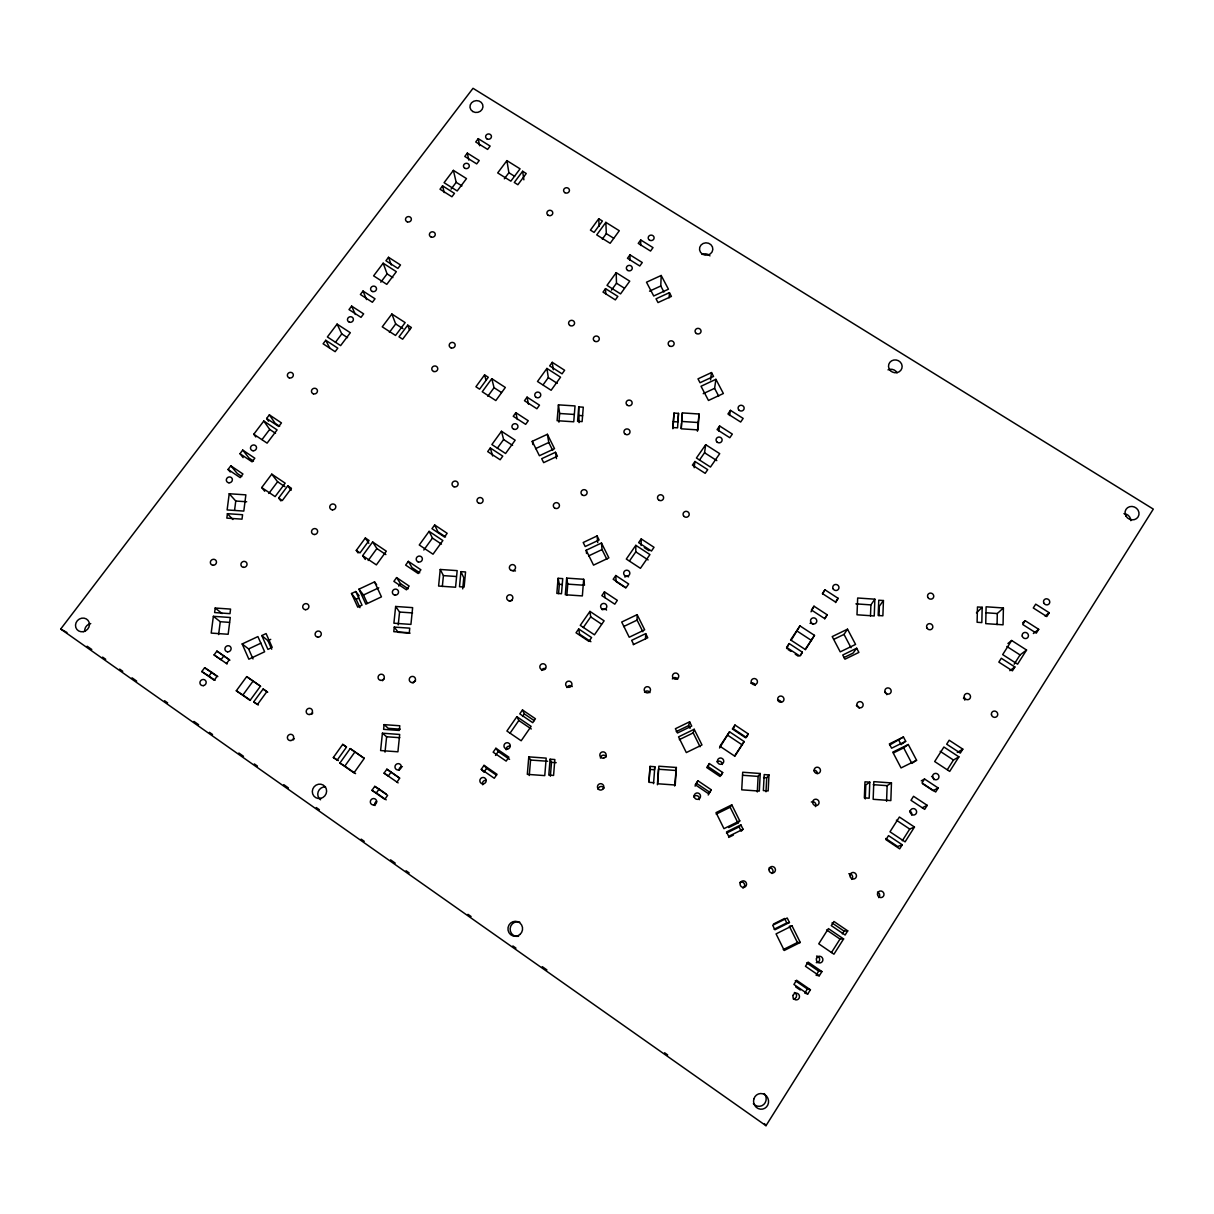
<?xml version="1.0" encoding="UTF-8"?>
<svg xmlns="http://www.w3.org/2000/svg" width="1214" height="1214" viewBox="0 0 1214 1214"><rect width="100%" height="100%" fill="white"/><g stroke="black" fill="none" stroke-linecap="round" stroke-linejoin="round"><path stroke-width="1.5" d="M629.55 560.853L635.802 551.854L635.817 545.329L649.93 554.57L640.431 568.319L626.303 559.047L635.817 545.329M642.859 631.72L637.092 620.111L637.138 614.663L621.705 622.038L629.216 637.229L644.68 629.823L637.138 614.663M640.673 245.471L640.734 239.962L653.011 247.626L650.537 251.055L638.245 243.392L640.734 239.962M641.098 545.541L641.204 538.91L654.027 547.302L651.448 551.035L638.625 542.643L641.204 538.91M997.073 624.603L997.301 613.54L1003.401 607.971L986.117 606.788L985.738 623.632L1003.052 624.815L1003.401 607.971M982.172 607.288L981.822 622.6L977.103 622.266L977.467 606.954L982.172 607.288L976.435 612.858M645.514 638.761L645.696 633.617L631.644 640.355L633.693 644.513M886.569 801.301L887.131 785.67L891.455 782.924L890.848 800.587L873.154 799.298L873.822 781.649L891.455 782.924M869.785 782.165L869.178 798.205L864.353 797.856L864.975 781.816L869.785 782.165L865.81 784.927L865.279 798.949M878.997 615.604L879.346 606.211L883.443 600.535L878.754 600.217L878.177 615.483L882.881 615.802L883.443 600.535M870.484 615.908L870.908 604.891L874.869 599.185L857.676 598.001L856.993 614.785L874.232 615.968L874.869 599.185M663.937 292.013L660.78 285.988L661.19 275.472L646.501 282.209L653.724 295.988L668.444 289.205L661.19 275.472M757.293 791.968L758.128 776.399L760.237 773.5L742.695 772.241L741.724 789.828L759.311 791.088L760.237 773.5M765.988 791.786L766.717 777.795L768.978 774.927L764.198 774.578L763.363 790.572L768.159 790.921L768.978 774.927M669.142 297.794L669.415 292.65L656.03 298.811L658.018 302.574L671.403 296.413L669.415 292.65M674.65 786.004L676.35 767.476L658.853 766.216L657.684 783.758L675.227 785.018L676.35 767.476M697.428 431.228L699.021 414.004L682.359 412.912L681.6 421.44L697.989 422.518M699.021 414.004L698.004 429.908L681.297 428.815L682.359 412.912M648.974 781.588L650.051 766.383L654.832 766.732L653.542 783.667M672.86 428.739L673.982 413.094L678.52 413.382L677.564 427.844L672.996 427.556L673.982 413.094M650.051 766.383L648.974 782.332L653.754 782.666M657.411 784.76L658.443 769.236L675.652 770.465M681.13 428.405L681.479 423.185M583.661 579.275L582.356 595.922L565.299 594.754L566.65 578.107L583.661 579.275L584.495 585.269M550.094 759.205L548.804 775.093L553.569 775.442L554.844 759.539L550.094 759.205L551.505 762.331L550.382 776.232M578.744 406.902L577.576 421.319L582.113 421.607L583.281 407.191L578.744 406.902L579.063 422.609M566.877 595.057L567.757 584.131L566.65 578.107M558.091 578.289L556.847 593.418L561.49 593.737L562.735 578.608L558.091 578.289L559.351 584.298L558.577 593.6M678.52 413.382L677.822 421.911L673.345 421.622M528.788 756.868L527.316 774.35L544.767 775.609L546.194 758.128L528.788 756.868L530.564 760.04L529.258 775.518M558.44 404.854L557.105 420.697L573.736 421.789L575.041 405.931L558.44 404.854L559.654 413.488L558.926 422.168M460.941 571.642L459.499 586.726L464.127 587.045L465.554 571.961L460.941 571.642L463.778 577.758L462.716 588.896M442.336 586.499L443.413 575.618L440.242 569.472L457.162 570.626L455.569 587.227L438.603 586.058L440.242 569.472M382.41 733.21L380.604 750.556L397.919 751.8L399.694 734.455L382.41 733.21L386.613 736.761L399.831 737.702M395.643 606.469L393.897 623.222L410.924 624.406L412.639 607.637L395.643 606.469L399.558 612.038L398.222 624.861M384.094 724.637L383.609 729.341L399.315 730.464L399.785 725.76L384.094 724.637L388.268 728.324L400.271 729.174M394.277 627.092L393.791 631.675L409.285 632.752L409.755 628.169L394.277 627.092L398.222 632.327L410.074 633.162M385.02 752.119L386.613 736.761M654.832 766.732L654.483 769.737L649.793 769.403M694.18 467.724L694.954 461.472L707.716 469.666L705.182 473.339L692.42 465.129L694.954 461.472M218.611 634.558L220.265 621.72L213.361 616.317L211.19 633.086L228.156 634.269L230.281 617.501L213.361 616.317M234.621 509.895L235.759 501.033L229.218 493.749L227.124 509.941L243.802 511.079L245.865 494.857L229.218 493.749M215.212 608.017L214.62 612.569L229.992 613.647L230.569 609.094L215.212 608.017L222.071 613.556M227.413 513.689L226.836 518.12L242.011 519.152L242.572 514.721L227.413 513.689L232.891 519.516M710.524 379.861L711.51 372.561L697.989 378.859L700.023 382.729L713.544 376.416L711.51 372.561M699.476 460.045L704.545 452.746L705.698 444.688L719.72 453.657L710.463 467.041L696.426 458.027L705.698 444.688M718.688 396.113L714.606 388.343L715.911 379.314L701.024 386.264L708.475 400.468L723.377 393.503L715.911 379.314M718.779 430.985L719.599 425.977L732.33 434.096L729.811 437.723L717.079 429.604L719.599 425.977M729.523 415.492L730.449 410.347L743.165 418.42L740.661 422.032L727.945 413.959L730.449 410.347M690.053 728.354L688.672 725.562L689.598 721.814L675.394 728.719L677.503 732.983L691.707 726.078L689.598 721.814M700.083 746.762L693.194 732.907L694.18 729.28L678.55 736.883L686.32 752.574L701.98 744.941L694.18 729.28M695.106 786.156L697.913 780.769L711.252 789.768L708.217 795.003M709.34 763.56L708.096 766.626L721.192 775.427L722.679 772.514L709.34 763.56L706.715 767.521L720.039 776.49L722.679 772.514M719.538 747.991L729.523 731.784L744.152 741.557L734.774 756.368M734.971 725.031L733.286 728.734L746.352 737.444L748.264 733.893L734.971 725.031L732.361 728.961L745.654 737.824L748.264 733.893M786.596 648.549L789.161 643.557L802.378 652.206L800.527 655.454M791.103 640.37L799.965 625.893L814.488 635.362L805.398 649.733M811.028 611.81L813.987 606.211L827.174 614.785L824.792 618.867M822.576 594.162L824.913 589.776L838.1 598.305L835.581 602.584M765.988 1125.697L1153.3 509.106L473.02 88.303L60.7 629.034L765.988 1125.697L764.441 1123.572M807.765 993.978L810.421 989.774L796.581 980.244L793.91 984.448L807.765 993.978L804.761 993.143M819.298 975.768L821.954 971.579L808.114 962.11L805.459 966.283L819.298 975.768L816.096 975.252L818.706 971.139L821.954 971.579M847.736 930.865L845.111 935.008L831.302 925.629L833.927 921.487L847.736 930.865L844.064 931.123L832.015 922.928M902.26 844.777L899.68 848.844L885.962 839.678L888.527 835.627L902.26 844.777L897.692 846.492L885.719 838.495M927.223 805.352L924.689 809.374L910.986 800.299L913.535 796.293L927.223 805.352L922.276 807.735M938.21 788.007L935.691 791.998L922.003 782.984L924.537 778.993L938.21 788.007L933.08 790.663L922.64 783.774M962.823 749.144L960.32 753.105L946.677 744.182L949.181 740.237L962.823 749.144L957.3 752.452M1014.874 666.972L1012.415 670.841L998.849 662.116L1001.307 658.261L1014.874 666.972L1009.805 670.674M1038.714 629.322L1036.286 633.147L1022.765 624.527L1025.193 620.703L1038.714 629.322L1033.357 633.511M1049.215 612.736L1046.787 616.56L1033.281 607.971L1035.709 604.162L1049.215 612.736L1045.102 616.044M843.609 938.938L833.942 954.204L818.752 943.824L828.418 928.604L843.609 938.938L840.012 939.059L826.582 929.924M914.476 827.038L905.083 841.863L889.983 831.802L899.392 817.022L914.476 827.038L909.711 829.056L902.321 840.71M958.908 756.853L949.697 771.406L934.674 761.542L943.9 747.02L958.908 756.853L953.445 760.025L947.406 769.57M1026.558 650.021L1017.59 664.179L1002.673 654.604L1011.657 640.491L1026.558 650.021L1020.048 654.923L1014.16 664.21M805.626 991.762L807.386 989.015L810.421 989.774M842.349 933.839L844.064 931.123M831.453 952.55L840.012 939.059M711.252 789.768L708.612 793.759L695.258 784.745L697.913 780.769M802.378 652.206L799.829 656.061L786.596 647.396L789.161 643.557M827.174 614.785L824.655 618.594L811.453 610.02L813.987 606.211M838.1 598.305L835.581 602.098L822.394 593.57L824.913 589.776M744.152 741.557L734.561 756.034L719.917 746.231L729.523 731.784M814.488 635.362L805.17 649.429L790.618 639.93L799.965 625.893M833.972 639.262L844.003 634.391L847.524 629.171L855.567 644.422L840.225 651.872L832.212 636.591L847.524 629.171M483.855 772.271L486.556 768.386L484.022 765.351L481.275 769.312L482.99 771.285M495.524 755.442L498.21 751.557L495.904 748.264L493.157 752.194L506.162 761.102L508.894 757.157L495.904 748.264M522.566 716.457L524.342 713.893L522.475 709.962L519.774 713.862L532.734 722.679L535.435 718.764L522.475 709.962M716.214 814.108L730.16 807.249L731.814 804.867L739.766 820.876L737.991 822.986L728.673 827.584M516.861 716.685L506.906 731.025L521.185 740.768L531.125 726.382L516.861 716.685L518.818 720.494L531.292 728.977M589.943 611.401L580.262 625.362L594.45 634.816L604.117 620.824L589.943 611.401L590.687 616.894L583.266 627.577M578.699 628.973L576.043 632.782L588.942 641.402L591.597 637.562L578.699 628.973L579.624 634.194L590.899 641.705M604.466 591.855L601.841 595.634L614.8 604.177L617.334 600.353L604.466 591.855L604.951 597.652M615.802 575.512L613.191 579.275L626.045 587.758L628.655 583.98L615.802 575.512L616.105 581.567L625.589 587.819M510.017 733.195L518.818 720.494M379.102 789.054L374.747 786.369L371.939 790.344L376.34 792.954L379.102 789.054L386.143 793.956M399.467 778.022L391.029 772.15L388.283 776.049L384.079 773.151L386.871 769.19L399.74 778.128L396.948 782.104M364.261 758.386L353.972 772.863L339.89 763.045L350.193 748.598L364.17 758.31L350.193 748.598M339.89 763.045L344.822 766.11L354.943 751.906M342.712 744.379L346.536 747.05L337.173 760.161L333.349 757.506L342.712 744.379L346.369 746.898M429.103 531.353L419.255 544.98L433.019 554.206L442.867 540.534L429.103 531.353L432.442 538.075L441.471 544.115M501.488 431.274L491.882 444.552L505.57 453.505L515.161 440.196L501.488 431.274L503.613 439.529L512.581 445.386M546.922 368.434L537.499 381.484L551.126 390.271L560.549 377.19L546.922 368.434L548.318 377.615L543.159 384.747M616.196 272.649L607.015 285.351L620.566 293.894L629.747 281.162L616.196 272.649L616.484 283.211L611.461 290.161M396.599 577.591L393.882 581.354L406.432 589.822L409.148 586.058L396.599 577.591L400.483 583.615L408.192 588.82M408.344 561.354L405.643 565.102L418.177 573.524L420.879 569.776L408.344 561.354L412.032 567.621L419.741 572.796M434.658 524.964L431.972 528.682L444.476 537.013L447.162 533.295L434.658 524.964L437.89 531.793L445.584 536.922M490.319 447.981L487.694 451.608L500.153 459.757L502.763 456.13L490.319 447.981L492.641 455.978M515.844 412.684L513.249 416.281L525.662 424.354L528.257 420.742L515.844 412.684L517.361 419.498M527.073 397.145L524.494 400.726L536.907 408.754L539.486 405.173L527.073 397.145L528.454 404.141M552.249 362.333L549.684 365.884L562.067 373.836L564.631 370.27L552.249 362.333L553.296 369.739M605.528 288.644L603.024 292.119L615.346 299.888L617.85 296.413L605.528 288.644L605.756 293.803M629.975 254.849L627.471 258.294L639.778 265.987L642.267 262.543L629.975 254.849L630.005 260.251M423.823 550.003L432.442 538.075M497.315 448.239L503.613 439.529M398.708 586.074L400.483 583.615M368.176 560.504L376.886 548.546L372.622 541.975L362.652 555.648L365.308 559.457M487.8 396.28L494.052 387.706L491.791 378.677L482.246 391.758L495.828 400.559L505.343 387.463L491.791 378.677M602.311 239.112L606.302 233.619L605.862 222.359L619.292 230.736L610.156 243.286L596.727 234.879L605.862 222.359M356.279 550.412L365.338 537.999L369.071 540.503L359.997 552.916L356.279 550.412L358.084 552.977M484.583 374.898L475.918 386.765L479.606 389.163L488.286 377.281L484.583 374.898L486.025 380.331M598.745 218.748L590.429 230.114L594.086 232.405L602.402 221.024L598.745 218.748L599.109 226.29M263.104 689.021L266.868 691.631L257.444 704.545L253.68 701.92L263.104 689.021L267.717 692.208M246.685 676.623L260.449 686.198L250.069 700.387L236.305 690.781L246.685 676.623L260.615 686.305M236.305 690.781L242.906 695L253.104 681.084M211.722 672.298L204.635 667.715L201.782 671.554L208.929 676.077L211.722 672.298L217.837 676.562M229.901 660.188L223.801 655.955L221.009 659.718L214.089 654.923L216.911 651.099L229.34 659.718L226.502 663.557M278.643 498.059L287.764 485.843L291.436 488.301L282.316 500.532L278.643 498.059L280.935 500.957M407.737 325.155L399.011 336.839L402.638 339.207L411.379 327.507L407.737 325.155L409.528 330.041M522.642 171.265L514.281 182.464L517.877 184.725L526.239 173.511L522.642 171.265L523.871 179.809M268.81 493.476L277.596 481.746L271.754 474.158L261.708 487.558L264.713 491.26M389.375 332.378L395.688 323.956L391.864 314.016L382.258 326.839L395.552 335.459L405.157 322.605L391.864 314.016M504.341 178.792L508.878 172.722L506.906 160.627L520.062 168.837L510.851 181.159L497.694 172.919L506.906 160.627M856.689 648.23L842.744 655.014L844.944 659.202L858.89 652.404L856.689 648.23L853.017 653.162L843.867 657.609M253.787 434.233L263.787 421.03L277.08 429.908L267.095 443.14L253.787 434.233L255.82 436.964M337.097 324.108L327.385 336.961L340.618 345.611L350.33 332.727L337.097 324.108L341.787 333.896L347.568 337.674M383.169 263.21L373.608 275.851L386.796 284.349L396.341 271.678L383.169 263.21L387.099 273.878L392.866 277.596M453.399 170.37L444.081 182.692L457.192 190.947L466.495 178.595L453.399 170.37L456.191 182.328L461.927 185.939M228.065 469.454L230.827 465.812L242.937 473.991L240.19 477.633L228.065 469.454L230.25 472.003M239.977 453.702L242.709 450.091L254.819 458.224L252.087 461.851L239.977 453.702L243.134 457.648M266.64 418.451L269.356 414.854L281.451 422.912L278.734 426.509L266.64 418.451L268.598 421.243M325.762 340.284L323.106 343.805L335.14 351.681L337.796 348.16L325.762 340.284L329.829 348.251M351.635 306.095L348.995 309.57L360.998 317.37L363.639 313.88L351.635 306.095L355.338 314.472M363.016 291.026L360.391 294.501L372.395 302.271L375.02 298.796L363.016 291.026L366.567 299.585M388.526 257.292L385.931 260.737L397.904 268.415L400.499 264.971L388.526 257.292L391.272 264.971M442.564 185.863L440.014 189.232L451.927 196.759L454.476 193.375L442.564 185.863L444.248 192.586M467.344 153.101L464.81 156.439L476.707 163.89L479.227 160.552L467.344 153.101L468.801 160.081M478.255 138.669L475.736 141.992L487.618 149.413L490.137 146.075L478.255 138.669L479.621 145.756M262.057 439.529L269.69 429.407L263.787 421.03M335.413 342.348L341.787 333.896M380.817 282.194L387.099 273.878M451.107 189.081L456.191 182.328M739.068 826.916L740.874 824.867L743.044 829.253L741.208 831.226L739.068 826.916L726.503 833.108M1022.613 622.843L1025.193 620.703M1007.908 643.526L1011.657 640.491M889.695 745.032L903.444 736.989L905.69 741.268L902.275 743.848M903.686 747.87L908.284 744.501L916.585 760.252L911.835 763.378L903.686 747.87L893.519 752.892M921.274 780.86L924.537 778.993M783.258 949.591L797.416 942.504L800.269 942.443L792.044 925.887L789.328 926.236L797.416 942.504M800.269 942.443L784.259 950.471L776.065 933.885L792.044 925.887M773.485 924.036L784.593 918.482L786.793 922.913L789.449 922.503L787.218 918.012L772.696 925.265L774.927 929.772L789.449 922.503M774.092 929.241L786.793 922.913M905.69 741.268L891.607 748.219L889.346 743.924L903.444 736.989M740.874 824.867L726.503 831.954L728.673 836.34L743.044 829.253M908.284 744.501L892.776 752.134L901.046 767.931L916.585 760.252M728.643 837.432L733.362 835.095M731.814 804.867L716.032 812.621L723.969 828.661L739.766 820.876M676.259 731.587L688.672 725.562M679.354 739.63L693.194 732.907M623.601 626.561L637.092 620.111M633.222 644.649L647.76 637.76L645.696 633.617M597.106 535.935L583.19 542.506L585.194 546.543L599.109 539.972L597.106 535.935L597.713 542.612M586.165 550.246L601.476 543.007L608.867 557.863L593.54 565.132L586.165 550.246L586.559 553.478M588.638 555.906L602.023 549.578L601.476 543.007M242.163 643.966L257.914 636.576L264.637 651.781L248.855 659.202L242.163 643.966L248.612 648.944L253.013 658.929M374.534 581.885L381.454 596.863L365.869 604.193L358.98 589.169L374.534 581.885L376.659 584.86M261.799 635.59L266.094 633.571L272.209 647.381L267.915 649.399L261.799 635.59L267.93 640.688L271.693 649.187M355.748 591.522L362.015 605.164L357.766 607.167L351.499 593.509L355.748 591.522L359.177 595.862M248.612 648.944L261.01 643.117M358.98 589.169L363.487 595.012L378.783 587.819M267.93 640.688L270.737 639.368M351.499 593.509L356.127 599.276L358.919 597.971M555.466 452.276L541.702 458.695L543.66 462.64L557.438 456.206L555.466 452.276L556.482 458.619M703.225 393.67L714.606 388.343M532.263 441.319L547.377 434.293L554.525 448.679L539.395 455.736L532.263 441.319L532.916 444.567M535.556 448.649L548.774 442.488L547.377 434.293M649.536 291.163L660.78 285.988M559.654 413.488L574.176 414.444M579.639 415.507L582.614 415.704M235.759 501.033L246.67 501.761M443.413 575.618L456.358 576.498M567.757 584.131L582.629 585.148M855.885 603.859L870.908 604.891M985.98 612.767L997.301 613.54M559.351 584.298L562.386 584.511M399.558 612.038L412.563 612.933M220.265 621.72L229.507 622.372M530.564 760.04L547.681 761.269M742.589 775.276L758.128 776.399M873.245 784.669L887.131 785.67M551.505 762.331L556.179 762.665M763.576 777.582L766.717 777.795M60.7 629.034L66.967 632.494M508.878 172.722L514.63 176.334M606.302 233.619L613.647 238.217M333.349 757.506L338.387 760.647M616.484 283.211L623.89 287.87M704.545 452.746L716.806 460.607M1006.876 646.485L1020.048 654.923M253.68 701.92L258.415 704.955M548.318 377.615L557.256 383.366M395.688 323.956L402.957 328.66M494.052 387.706L501.473 392.501M797.234 631.159L811.513 640.491M644.255 547.605L648.974 550.701M788.038 649.505L790.936 651.387M795.261 654.225L798.159 656.121M635.802 551.854L648.139 559.942M940.182 751.329L953.445 760.025M590.687 616.894L601.522 624.117M896.387 820.178L909.711 829.056M279.645 426.296L275.183 423.322L269.356 414.854M269.69 429.407L275.517 433.292M727.93 735.365L742.315 744.971M253.468 461.032L248.991 458.027L242.709 450.091M271.754 474.158L285.169 483.172L275.123 496.617L261.708 487.558M372.622 541.975L386.325 551.186L376.37 564.889L362.652 555.648M277.596 481.746L284.926 486.677M376.886 548.546L385.87 554.586M241.768 476.541L237.307 473.521L230.827 465.812M696.836 783.546L709.947 792.393M524.342 713.893L534.251 720.63M498.21 751.557L509.577 759.342M806.627 962.854L818.706 971.139M484.022 765.351L497.027 774.304L494.28 778.265L481.275 769.312M486.556 768.386L496.496 775.23M795.276 980.684L807.386 989.015M795.686 986.906L800.223 990.017M214.089 654.923L227.124 663.967M384.079 773.151L398.131 782.893M204.635 667.715L217.048 676.38L214.21 680.235L201.782 671.554M374.747 786.369L387.615 795.352L384.808 799.343L371.939 790.344M242.906 695L250.433 700.25M344.822 766.11L355.596 773.622M208.929 676.077L215.045 680.356M376.34 792.954L386.204 799.844M87.135 646.227L91.778 649.49M102.613 657.123L105.709 659.293M119.655 669.111L122.751 671.296M132.038 677.822L136.681 681.1M164.543 700.721L167.638 702.891M193.952 721.419L198.61 724.697M209.445 732.33L212.541 734.5M238.855 753.029L243.498 756.307M254.333 763.94L257.429 766.11M283.742 784.639L288.401 787.916M316.262 807.538L319.358 809.708M361.15 839.132L364.246 841.317M390.574 859.846L395.218 863.124M406.053 870.741L409.148 872.927M467.982 914.339L471.078 916.524M512.869 945.949L515.965 948.134M542.279 966.663L546.922 969.925M664.589 1052.766L667.685 1054.951M216.911 651.099L223.801 655.955M386.871 769.19L391.029 772.15M287.764 485.843L291.117 490.289M365.338 537.999L368.844 543.295M844.003 634.391L851.029 647.745M898.921 740.494L901.137 744.698M548.774 442.488L552.689 450.364M602.023 549.578L606.863 559.32M730.16 807.249L737.991 822.986M363.487 595.012L367.265 603.221M356.127 599.276L359.981 607.683M702.102 254.424A6.571 6.116 2.6 0 1 709.962 255.881M84.722 631.477A7.056 6.556 -39.2 0 1 90.731 623.556M375.02 805.55A3.202 3.096 -52 0 1 376.613 801.331M320.587 799.783A7.208 6.92 -50 0 1 325.549 786.854M413.17 682.921A3.111 3.02 -36.8 0 1 415.552 680.917M382.501 680.751A3.126 3.02 -37.7 0 1 384.125 679.005M624.876 577.075A3.05 2.974 -1.1 0 1 628.579 576.847M602.22 609.762A3.065 3.005 -5.4 0 1 606.545 610.065M482.717 784.805A3.172 3.111 -52.3 0 1 485.843 780.299M506.177 749.812A3.141 3.096 -44.9 0 1 510.32 746.276M518.56 936.313A7.375 7.178 -76.2 0 1 510.138 928.543A7.375 7.178 -76.2 0 1 519.744 922.124M888.011 369.875A6.738 6.313 15.1 0 1 897.085 372.774M1123.952 513.613A7.011 6.495 29.4 0 1 1130.811 520.669M764.319 1093.602A7.739 7.36 76.9 0 1 763.773 1104.482A7.739 7.36 76.9 0 1 753.348 1103.663M794.381 992.475A3.354 3.217 69.9 0 1 793.243 998.955M816.567 956.071A3.323 3.202 65.8 0 1 819.647 959.606A3.323 3.202 65.8 0 1 816.278 962.656M877.464 892.093A3.293 3.156 56.8 0 1 878.708 897.616M848.783 873.761A3.263 3.156 56.6 0 1 851.636 879.391M909.605 811.058A3.232 3.111 48.2 0 1 911.714 815.11M931.578 776.459A3.217 3.096 44.6 0 1 933.839 779.661M811.331 801.999A3.202 3.126 49.8 0 1 815.444 806.627M814.351 770.207A3.187 3.111 45.2 0 1 817.356 773.561M769.19 867.904A3.247 3.172 61.6 0 1 771.998 873.519M740.024 882.259A3.247 3.172 66.3 0 1 744.303 883.762A3.247 3.172 66.3 0 1 742.892 888.087M856.356 705.683A3.156 3.05 36.8 0 1 859.269 708.172M884.718 692.359A3.156 3.035 36 0 1 886.842 694.681M963.43 698.187A3.187 3.035 37.7 0 1 964.068 698.718M964.553 699.385A3.187 3.035 37.7 0 1 964.842 700.144M810.041 623.313A3.096 3.005 25.4 0 1 812.985 624.284M750.905 683.285A3.111 3.05 28.6 0 1 755.336 685.455M777.734 700.25A3.141 3.065 33.4 0 1 781.148 701.935M717.034 761.891A3.156 3.111 45.1 0 1 722.254 764.486M693.649 796.915A3.172 3.141 57.6 0 1 699.264 799.723M672.359 678.899A3.096 3.065 15.5 0 1 677.7 679.263M644.558 692.314A3.096 3.081 9.1 0 1 649.915 692.678M600.414 758.006A3.126 3.126 -49.7 0 1 606.332 756.853M598.077 789.312A3.156 3.141 -76.1 0 1 604.026 788.174M566.984 687.579A3.096 3.065 -20.5 0 1 572.249 686.578M541.565 670.462A3.096 3.05 -22.9 0 1 545.496 668.565M509.85 601.249A3.065 2.989 -19.6 0 1 512.08 600.52M513.158 571.096A3.05 2.959 -16.9 0 1 515.48 570.959M293.393 739.903A3.172 3.035 -44.9 0 1 294.349 738.582M311.861 714.302A3.156 3.02 -42.5 0 1 312.802 712.982M399.027 770.389A3.172 3.081 -48.3 0 1 402.411 766.687M313.364 393.822A3.035 2.838 -21.4 0 0 317.431 390.559A3.035 2.838 -21.4 0 0 312.59 388.95A3.035 2.838 -21.4 0 0 313.364 393.822M289.236 377.873A3.035 2.823 -21.8 0 0 293.318 374.625A3.035 2.823 -21.8 0 0 288.492 373.032A3.035 2.823 -21.8 0 0 289.236 377.873M431.289 237.109A2.959 2.732 -11.6 0 0 435.234 233.983A2.959 2.732 -11.6 0 0 430.454 232.451A2.959 2.732 -11.6 0 0 431.289 237.109M407.388 221.889A2.944 2.716 -12.4 0 0 411.334 218.778A2.944 2.716 -12.4 0 0 406.569 217.26A2.944 2.716 -12.4 0 0 407.388 221.889M793.061 995.389A3.414 3.278 69.7 0 0 796.9 999.85A3.414 3.278 69.7 0 0 798.645 994.296A3.414 3.278 69.7 0 0 793.061 995.389M816.491 958.499A3.384 3.263 65.6 0 0 820.33 962.899A3.384 3.263 65.6 0 0 822.045 957.406A3.384 3.263 65.6 0 0 816.491 958.499M877.494 894.035A3.354 3.217 56.6 0 0 882.274 897.267A3.354 3.217 56.6 0 0 882.472 891.546A3.354 3.217 56.6 0 0 877.494 894.035M849.967 875.506A3.323 3.217 56.2 0 0 854.732 878.708A3.323 3.217 56.2 0 0 854.944 873.018A3.323 3.217 56.2 0 0 849.967 875.506M910.272 812.409A3.293 3.172 47.9 0 0 915.614 814.245A3.293 3.172 47.9 0 0 914.339 808.736A3.293 3.172 47.9 0 0 910.272 812.409M932.64 777.188A3.278 3.141 44.3 0 0 937.967 779.009A3.278 3.141 44.3 0 0 936.677 773.546A3.278 3.141 44.3 0 0 932.64 777.188M833.092 588.805A3.141 3.02 23.5 0 0 838.495 589.185A3.141 3.02 23.5 0 0 835.991 584.45A3.141 3.02 23.5 0 0 833.092 588.805M602.721 789.297A3.202 3.187 -74.7 0 0 601.689 783.834A3.202 3.187 -74.7 0 0 597.5 787.476A3.202 3.187 -74.7 0 0 602.721 789.297M603.586 758.143A3.187 3.172 -44.7 0 0 605.407 752.938A3.187 3.172 -44.7 0 0 599.989 753.985A3.187 3.172 -44.7 0 0 603.586 758.143M644.968 691.828A3.156 3.126 8.6 0 0 650.325 690.796A3.156 3.126 8.6 0 0 646.728 686.714A3.156 3.126 8.6 0 0 644.968 691.828M673.254 678.171A3.156 3.111 14.9 0 0 678.596 677.154A3.156 3.111 14.9 0 0 674.999 673.072A3.156 3.111 14.9 0 0 673.254 678.171M483.567 783.804A3.217 3.156 -51.6 0 0 485.463 778.569A3.217 3.156 -51.6 0 0 480.031 779.616A3.217 3.156 -51.6 0 0 483.567 783.804M507.664 748.992A3.187 3.141 -44.1 0 0 509.546 743.803A3.187 3.141 -44.1 0 0 504.144 744.835A3.187 3.141 -44.1 0 0 507.664 748.992M567.757 687.2A3.156 3.111 -19.9 0 0 571.9 683.649A3.156 3.111 -19.9 0 0 566.756 681.889A3.156 3.111 -19.9 0 0 567.757 687.2M541.884 669.764A3.141 3.096 -22.4 0 0 546.042 666.243A3.141 3.096 -22.4 0 0 540.913 664.498A3.141 3.096 -22.4 0 0 541.884 669.764M601.962 608.988A3.111 3.05 -5.3 0 0 606.818 606.666A3.111 3.05 -5.3 0 0 602.356 603.722A3.111 3.05 -5.3 0 0 601.962 608.988M625.013 575.724A3.096 3.02 -1.2 0 0 629.838 573.433A3.096 3.02 -1.2 0 0 625.392 570.504A3.096 3.02 -1.2 0 0 625.013 575.724M716.821 441.85A3.05 2.914 6.4 0 0 721.981 440.879A3.05 2.914 6.4 0 0 718.476 437.086A3.05 2.914 6.4 0 0 716.821 441.85M738.856 410.044A3.035 2.883 7.2 0 0 744 409.088A3.035 2.883 7.2 0 0 740.494 405.309A3.035 2.883 7.2 0 0 738.856 410.044M669.491 345.975A3.005 2.838 1.3 0 0 674.149 343.82A3.005 2.838 1.3 0 0 669.824 341.088A3.005 2.838 1.3 0 0 669.491 345.975M696.396 333.501A3.005 2.823 2.9 0 0 701.055 331.346A3.005 2.823 2.9 0 0 696.715 328.63A3.005 2.823 2.9 0 0 696.396 333.501M625.286 434.233A3.035 2.898 -1.5 0 0 630.02 432.017A3.035 2.898 -1.5 0 0 625.65 429.21A3.035 2.898 -1.5 0 0 625.286 434.233M627.426 405.339A3.035 2.883 -1.4 0 0 632.145 403.139A3.035 2.883 -1.4 0 0 627.79 400.362A3.035 2.883 -1.4 0 0 627.426 405.339M554.646 508.059A3.065 2.959 -9.1 0 0 559.442 505.798A3.065 2.959 -9.1 0 0 555.071 502.93A3.065 2.959 -9.1 0 0 554.646 508.059M582.325 495.054A3.065 2.959 -6 0 0 587.121 492.808A3.065 2.959 -6 0 0 582.735 489.94A3.065 2.959 -6 0 0 582.325 495.054M508.712 600.687A3.111 3.035 -19.3 0 0 512.824 597.227A3.111 3.035 -19.3 0 0 507.771 595.513A3.111 3.035 -19.3 0 0 508.712 600.687M511.398 570.443A3.096 3.005 -16.8 0 0 515.495 567.014A3.096 3.005 -16.8 0 0 510.457 565.314A3.096 3.005 -16.8 0 0 511.398 570.443M373.988 804.912A3.247 3.141 -51.6 0 0 375.976 799.647A3.247 3.141 -51.6 0 0 370.528 800.694A3.247 3.141 -51.6 0 0 373.988 804.912M380.862 680.401A3.172 3.065 -37.4 0 0 384.049 675.955A3.172 3.065 -37.4 0 0 378.647 675.576A3.172 3.065 -37.4 0 0 380.862 680.401M412.062 682.602A3.172 3.081 -36.4 0 0 415.234 678.14A3.172 3.081 -36.4 0 0 409.816 677.761A3.172 3.081 -36.4 0 0 412.062 682.602M395.127 595.148A3.126 3.005 -28.5 0 0 398.268 590.793A3.126 3.005 -28.5 0 0 392.926 590.429A3.126 3.005 -28.5 0 0 395.127 595.148M418.193 561.915A3.111 2.989 -24.4 0 0 422.335 558.501A3.111 2.989 -24.4 0 0 417.328 556.801A3.111 2.989 -24.4 0 0 418.193 561.915M513.901 429.301A3.035 2.898 -10.7 0 0 517.923 426.008A3.035 2.898 -10.7 0 0 512.991 424.384A3.035 2.898 -10.7 0 0 513.901 429.301M536.042 397.327A3.02 2.868 -8.4 0 0 540.761 395.142A3.02 2.868 -8.4 0 0 536.467 392.365A3.02 2.868 -8.4 0 0 536.042 397.327M290.996 740.54A3.232 3.081 -44.7 0 0 293.014 735.381A3.232 3.081 -44.7 0 0 287.597 736.412A3.232 3.081 -44.7 0 0 290.996 740.54M309.798 714.485A3.202 3.065 -42.2 0 0 311.786 709.355A3.202 3.065 -42.2 0 0 306.398 710.387A3.202 3.065 -42.2 0 0 309.798 714.485M203.482 685.622A3.202 3.02 -41.1 0 0 205.53 680.538A3.202 3.02 -41.1 0 0 200.158 681.555A3.202 3.02 -41.1 0 0 203.482 685.622M227.64 651.842A3.187 3.005 -38.5 0 0 230.888 647.426A3.187 3.005 -38.5 0 0 225.546 647.047A3.187 3.005 -38.5 0 0 227.64 651.842M317.84 637.168A3.156 3.02 -35.4 0 0 321.042 632.767A3.156 3.02 -35.4 0 0 315.686 632.403A3.156 3.02 -35.4 0 0 317.84 637.168M305.458 609.686A3.141 2.989 -33.7 0 0 308.66 605.316A3.141 2.989 -33.7 0 0 303.318 604.951A3.141 2.989 -33.7 0 0 305.458 609.686M213.042 565.269A3.141 2.944 -33.4 0 0 216.259 560.959A3.141 2.944 -33.4 0 0 210.978 560.595A3.141 2.944 -33.4 0 0 213.042 565.269M243.589 567.363A3.126 2.959 -32.7 0 0 246.806 563.038A3.126 2.959 -32.7 0 0 241.51 562.689A3.126 2.959 -32.7 0 0 243.589 567.363M314.244 534.524A3.096 2.944 -28.3 0 0 317.4 530.245A3.096 2.944 -28.3 0 0 312.119 529.881A3.096 2.944 -28.3 0 0 314.244 534.524M332.439 509.865A3.096 2.929 -26 0 0 335.58 505.616A3.096 2.929 -26 0 0 330.314 505.267A3.096 2.929 -26 0 0 332.439 509.865M228.976 482.793A3.081 2.883 -28.6 0 0 232.147 478.574A3.081 2.883 -28.6 0 0 226.927 478.225A3.081 2.883 -28.6 0 0 228.976 482.793M253.134 450.773A3.065 2.868 -26.3 0 0 256.291 446.585A3.065 2.868 -26.3 0 0 251.086 446.251A3.065 2.868 -26.3 0 0 253.134 450.773M349.344 322.18A2.989 2.792 -17.4 0 0 353.365 318.978A2.989 2.792 -17.4 0 0 348.555 317.415A2.989 2.792 -17.4 0 0 349.344 322.18M372.486 291.527A2.974 2.762 -15.5 0 0 376.477 288.355A2.974 2.762 -15.5 0 0 371.681 286.808A2.974 2.762 -15.5 0 0 372.486 291.527M433.717 371.499A3.02 2.838 -14.5 0 0 437.738 368.252A3.02 2.838 -14.5 0 0 432.867 366.658A3.02 2.838 -14.5 0 0 433.717 371.499M451.138 347.902A3.005 2.823 -12.9 0 0 455.144 344.685A3.005 2.823 -12.9 0 0 450.273 343.092A3.005 2.823 -12.9 0 0 451.138 347.902M464.689 168.2A2.929 2.686 -9.1 0 0 469.287 166.136A2.929 2.686 -9.1 0 0 465.159 163.556A2.929 2.686 -9.1 0 0 464.689 168.2M486.875 138.836A2.914 2.656 -7.8 0 0 491.442 136.787A2.914 2.656 -7.8 0 0 487.315 134.223A2.914 2.656 -7.8 0 0 486.875 138.836M548.167 215.257A2.944 2.716 -5.6 0 0 552.78 213.163A2.944 2.716 -5.6 0 0 548.576 210.553A2.944 2.716 -5.6 0 0 548.167 215.257M564.859 192.662A2.929 2.701 -4.7 0 0 569.442 190.583A2.929 2.701 -4.7 0 0 565.254 187.988A2.929 2.701 -4.7 0 0 564.859 192.662M320.542 798.402A7.33 7.026 -49.6 0 0 325.064 786.611A7.33 7.026 -49.6 0 0 312.802 788.979A7.33 7.026 -49.6 0 0 320.542 798.402M83.296 631.675A7.178 6.647 -39 0 0 88.076 620.43A7.178 6.647 -39 0 0 76.072 622.706A7.178 6.647 -39 0 0 83.296 631.675M702.496 254.181A6.677 6.207 2.5 0 0 712.83 249.431A6.677 6.207 2.5 0 0 703.179 243.453A6.677 6.207 2.5 0 0 702.496 254.181M472.732 111.506A6.51 5.918 -8 0 0 482.96 106.938A6.51 5.918 -8 0 0 473.748 101.232A6.51 5.918 -8 0 0 472.732 111.506M890.348 370.574A6.844 6.404 15 0 0 901.85 368.419A6.844 6.404 15 0 0 893.777 360.027A6.844 6.404 15 0 0 890.348 370.574M519.971 934.461A7.496 7.299 -75.9 0 0 517.756 921.714A7.496 7.299 -75.9 0 0 508.059 930.197A7.496 7.299 -75.9 0 0 519.971 934.461M1125.97 516.117A7.132 6.586 29.3 0 0 1138.095 516.906A7.132 6.586 29.3 0 0 1132.055 506.45A7.132 6.586 29.3 0 0 1125.97 516.117M753.924 1098.776A7.876 7.496 76.8 0 0 762.62 1109.095A7.876 7.496 76.8 0 0 766.641 1096.242A7.876 7.496 76.8 0 0 753.924 1098.776M991.459 714.803A3.247 3.096 39.1 0 0 996.77 716.594A3.247 3.096 39.1 0 0 995.45 711.222A3.247 3.096 39.1 0 0 991.459 714.803M964.265 697.17A3.232 3.081 37.5 0 0 969.546 698.945A3.232 3.081 37.5 0 0 968.256 693.619A3.232 3.081 37.5 0 0 964.265 697.17M1022.234 636.075A3.217 3.035 33.9 0 0 1027.499 637.82A3.217 3.035 33.9 0 0 1026.164 632.57A3.217 3.035 33.9 0 0 1022.234 636.075M1043.903 603.191A3.202 3.005 32.2 0 0 1049.336 603.555A3.202 3.005 32.2 0 0 1046.68 598.79A3.202 3.005 32.2 0 0 1043.903 603.191M926.95 628.048A3.187 3.035 31 0 0 932.382 628.427A3.187 3.035 31 0 0 929.803 623.632A3.187 3.035 31 0 0 926.95 628.048M927.891 597.455A3.172 3.02 28.7 0 0 933.308 597.834A3.172 3.02 28.7 0 0 930.728 593.085A3.172 3.02 28.7 0 0 927.891 597.455M884.945 691.616A3.217 3.096 35.6 0 0 890.196 693.391A3.217 3.096 35.6 0 0 888.967 688.065A3.217 3.096 35.6 0 0 884.945 691.616M856.902 705.334A3.217 3.111 36.5 0 0 862.152 707.109A3.217 3.111 36.5 0 0 860.938 701.768A3.217 3.111 36.5 0 0 856.902 705.334M814.169 770.996A3.247 3.156 44.7 0 0 819.45 772.802A3.247 3.156 44.7 0 0 818.266 767.369A3.247 3.156 44.7 0 0 814.169 770.996M812.636 802.196A3.263 3.172 49.3 0 0 817.326 805.337A3.263 3.172 49.3 0 0 817.583 799.753A3.263 3.172 49.3 0 0 812.636 802.196M768.978 869.543A3.308 3.217 61.2 0 0 773.682 872.745A3.308 3.217 61.2 0 0 773.971 867.069A3.308 3.217 61.2 0 0 768.978 869.543M740.237 883.033A3.308 3.232 66 0 0 743.985 887.358A3.308 3.232 66 0 0 745.73 881.971A3.308 3.232 66 0 0 740.237 883.033M810.876 622.266A3.156 3.05 25.1 0 0 816.309 622.63A3.156 3.05 25.1 0 0 813.805 617.85A3.156 3.05 25.1 0 0 810.876 622.266M778.007 700.539A3.187 3.111 32.8 0 0 783.485 700.918A3.187 3.111 32.8 0 0 780.981 696.047A3.187 3.111 32.8 0 0 778.007 700.539M751.481 683.012A3.172 3.111 28.1 0 0 756.944 683.391A3.172 3.111 28.1 0 0 754.471 678.535A3.172 3.111 28.1 0 0 751.481 683.012M717.444 761.77A3.217 3.172 44.2 0 0 722.694 763.576A3.217 3.172 44.2 0 0 721.571 758.158A3.217 3.172 44.2 0 0 717.444 761.77M694.135 795.944A3.232 3.187 56.7 0 0 698.763 799.055A3.232 3.187 56.7 0 0 699.097 793.501A3.232 3.187 56.7 0 0 694.135 795.944M683.831 516.238A3.081 2.974 5.4 0 0 689.066 515.252A3.081 2.974 5.4 0 0 685.531 511.367A3.081 2.974 5.4 0 0 683.831 516.238M658.853 500.153A3.065 2.959 2.2 0 0 663.618 497.907A3.065 2.959 2.2 0 0 659.202 495.039A3.065 2.959 2.2 0 0 658.853 500.153M649.505 240.129A2.959 2.747 -0.4 0 0 654.103 238.035A2.959 2.747 -0.4 0 0 649.854 235.379A2.959 2.747 -0.4 0 0 649.505 240.129M627.638 270.418A2.974 2.777 -1.6 0 0 632.266 268.309A2.974 2.777 -1.6 0 0 628.002 265.638A2.974 2.777 -1.6 0 0 627.638 270.418M569.897 325.473A2.989 2.807 -5.2 0 0 574.571 323.319A2.989 2.807 -5.2 0 0 570.307 320.602A2.989 2.807 -5.2 0 0 569.897 325.473M594.617 341.195A3.005 2.823 -3.7 0 0 599.291 339.04A3.005 2.823 -3.7 0 0 594.997 336.308A3.005 2.823 -3.7 0 0 594.617 341.195M454.021 486.784A3.065 2.929 -17.4 0 0 458.088 483.43A3.065 2.929 -17.4 0 0 453.126 481.776A3.065 2.929 -17.4 0 0 454.021 486.784M478.984 503.279A3.065 2.944 -16.2 0 0 483.051 499.91A3.065 2.944 -16.2 0 0 478.073 498.256A3.065 2.944 -16.2 0 0 478.984 503.279M398.647 769.934A3.232 3.126 -47.8 0 0 400.605 764.714A3.232 3.126 -47.8 0 0 395.172 765.761A3.232 3.126 -47.8 0 0 398.647 769.934"/></g></svg>
